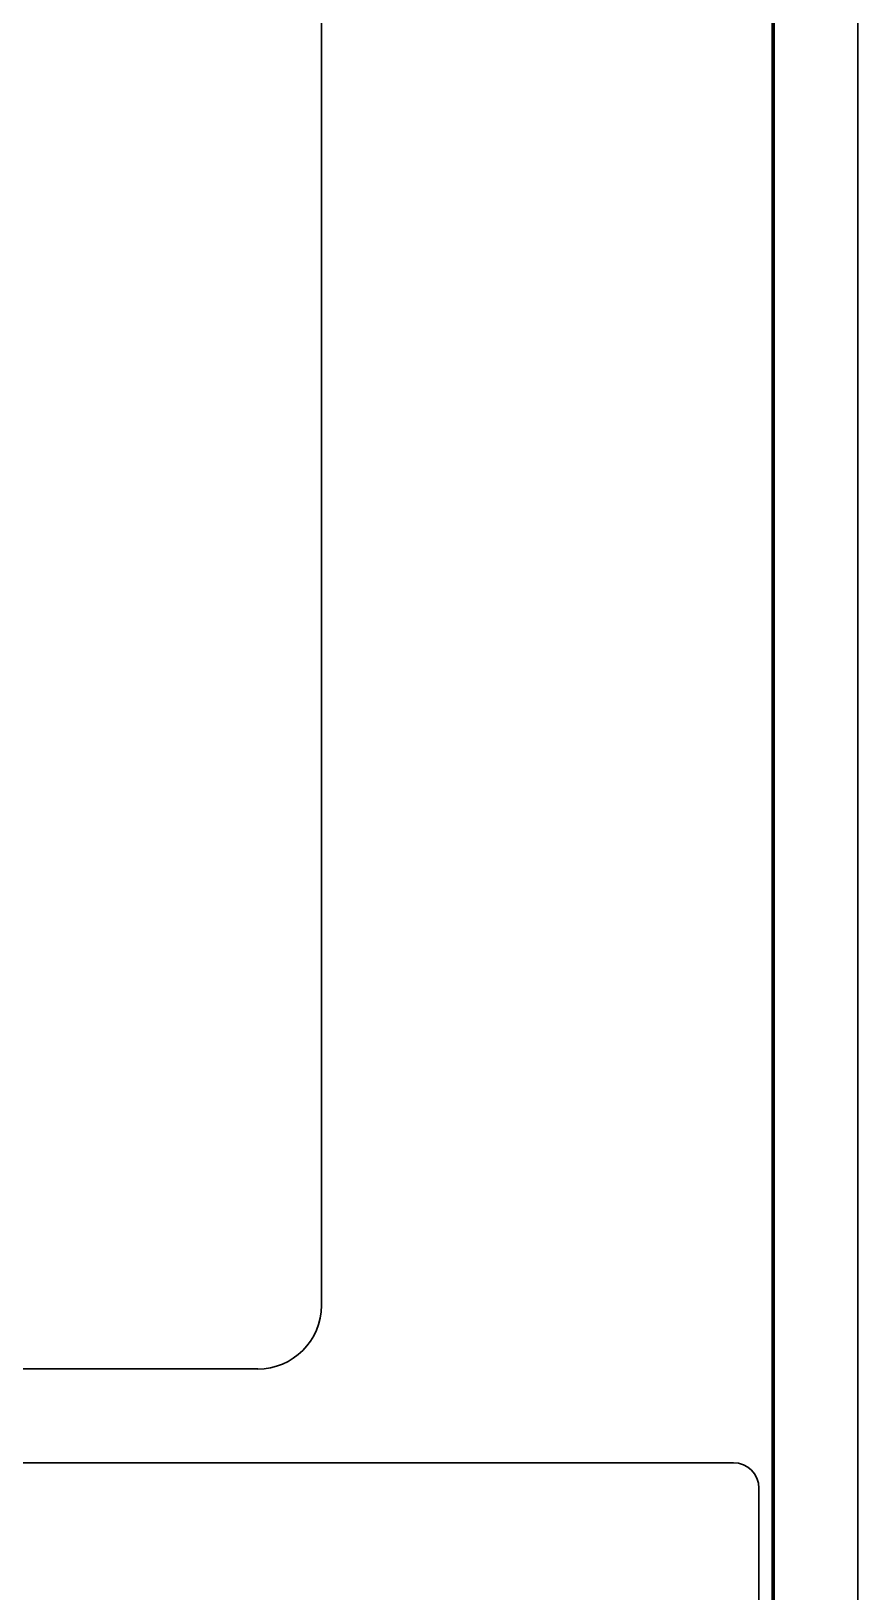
# Model space of a CAD drawing. Extents: x 15348.6 to 15438.1, y 2292.7 to 2368.6.
# Drawn here: x 15431.25 to 15438.14, y 2319.66 to 2332.67 of the extents above; entities that cross this region are included whole.
import ezdxf

# ---------------------------------------------------------------- set-up
doc = ezdxf.new("R2010")
doc.units = 0
doc.header["$LTSCALE"] = 2
doc.header["$MEASUREMENT"] = 0
doc.layers.get('0').update_dxf_attribs({"linetype": 'CONTINUOUS', "lineweight": 30})
for name, color, linetype, lineweight in [('02', 1, 'CONTINUOUS', 30), ('06', 7, 'CONTINUOUS', 30), ('12', 35, 'CONTINUOUS', 140)]:
    doc.layers.add(name, color=color, linetype=linetype, lineweight=lineweight)

msp = doc.modelspace()

# ---------------------------------------------------------------- linework, layer by layer
for p, q in [((15433.668, 2337.97), (15433.668, 2322.05)), ((15433.137, 2321.52), (15419.213, 2321.52))]:
    msp.add_line(p, q)
msp.add_arc((15433.137, 2322.05), 0.531, 270, 0)
at = {"layer": '02'}
msp.add_line((15438.137, 2368.604), (15438.137, 2303.594), dxfattribs=at)
at = {"layer": '06'}
for p, q in [((15425.476, 2320.739), (15437.102, 2320.739)), ((15437.314, 2320.527), (15437.314, 2314.988))]:
    msp.add_line(p, q, dxfattribs=at)
msp.add_arc((15437.102, 2320.527), 0.212, 0, 90, dxfattribs=at)
at = {"layer": '12', "color": 35}
msp.add_line((15437.431, 2367.897), (15437.431, 2304.301), dxfattribs=at)

doc.saveas('drawing.dxf')
